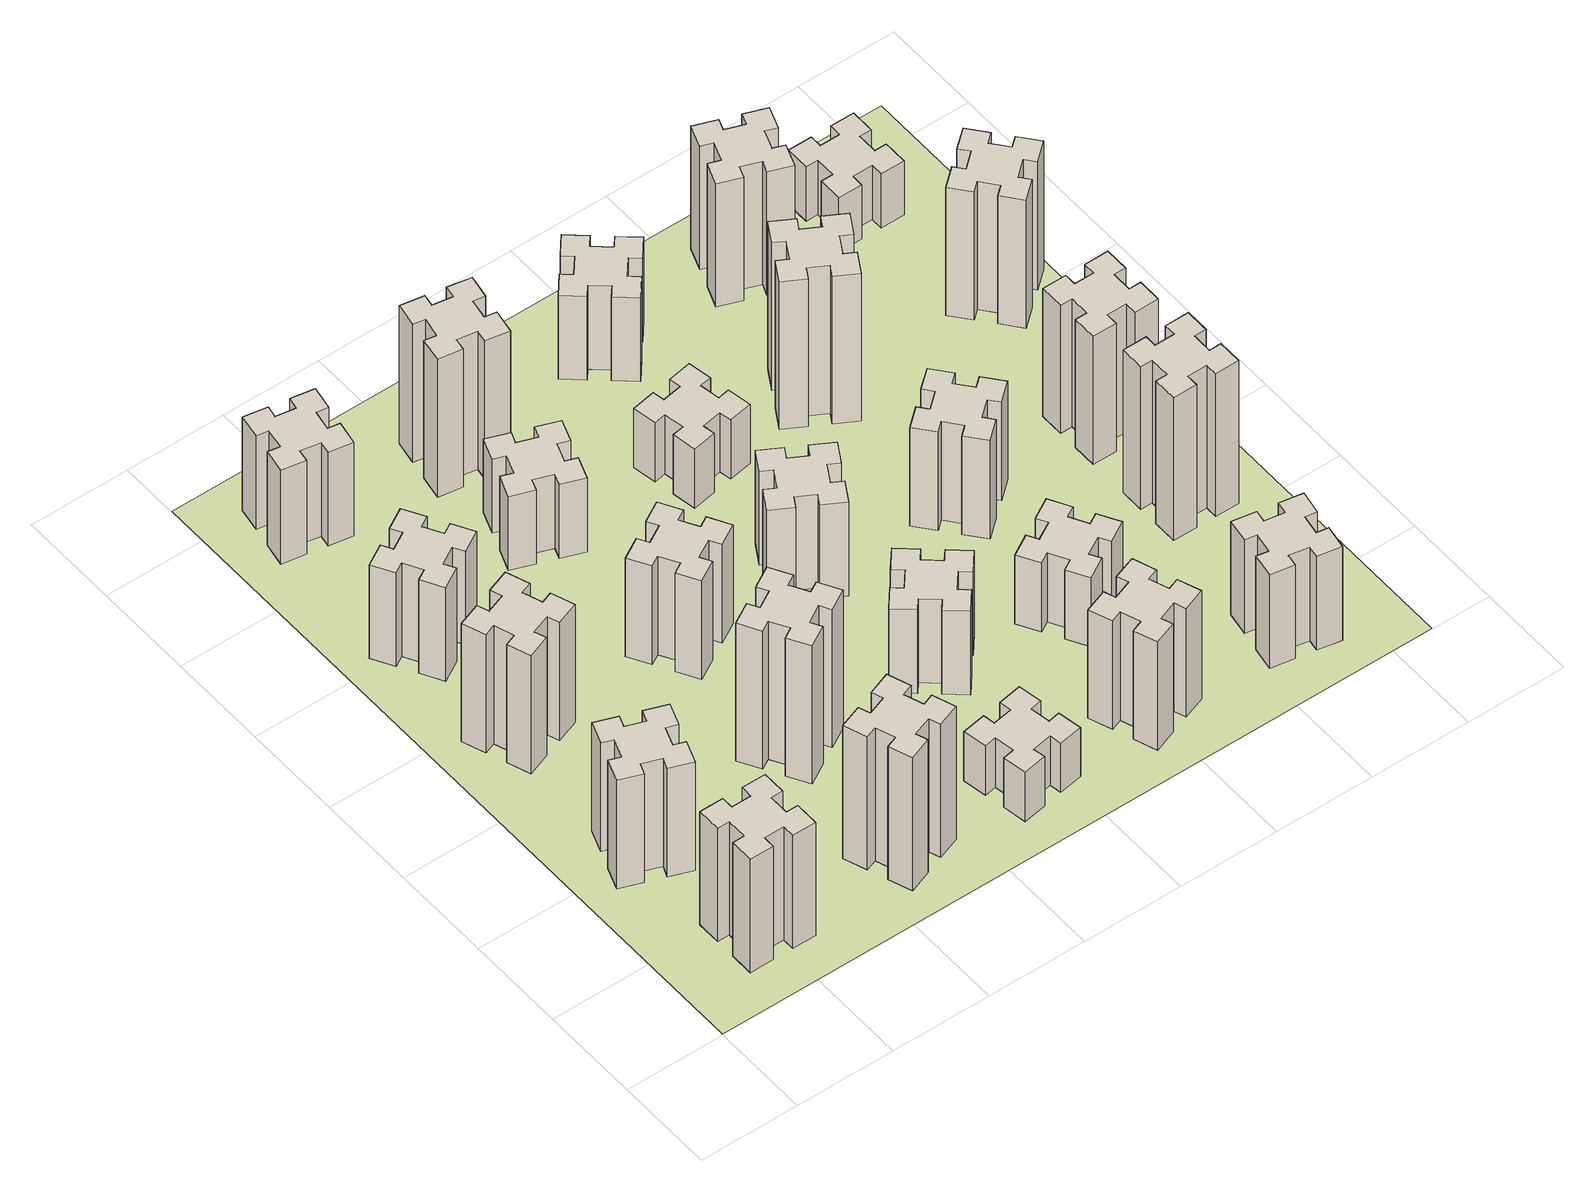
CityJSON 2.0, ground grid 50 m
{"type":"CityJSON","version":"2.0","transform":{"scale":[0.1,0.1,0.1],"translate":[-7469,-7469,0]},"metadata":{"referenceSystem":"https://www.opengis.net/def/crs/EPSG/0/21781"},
"CityObjects":{
"building1":{"type":"Building","attributes":{"class":"1000","function":"1000","usage":"1000","yearOfConstruction":2016,"roofType":"1000","measuredHeight":69,"storeysAboveGround":30,"storeysBelowGround":0},"geometry":[{"type":"Solid","lod":"1","boundaries":[[[[0,1,2,3,4,5,6,7,8,9,10,11,12,13,14,15,16,17,18,19]],[[17,16,20,21]],[[16,15,22,20]],[[15,14,23,22]],[[14,13,24,23]],[[13,12,25,24]],[[12,11,26,25]],[[11,10,27,26]],[[10,9,28,27]],[[9,8,29,28]],[[8,7,30,29]],[[7,6,31,30]],[[6,5,32,31]],[[5,4,33,32]],[[4,3,34,33]],[[3,2,35,34]],[[2,1,36,35]],[[1,0,37,36]],[[0,19,38,37]],[[19,18,39,38]],[[18,17,21,39]],[[24,25,26,27,28,29,30,31,32,33,34,35,36,37,38,39,21,20,22,23]]]]}]},
"building2":{"type":"Building","attributes":{"class":"1000","function":"1000","usage":"1000","yearOfConstruction":2016,"roofType":"1000","measuredHeight":66,"storeysAboveGround":30,"storeysBelowGround":0},"geometry":[{"type":"Solid","lod":"1","boundaries":[[[[40,41,42,43,44,45,46,47,48,49,50,51,52,53,54,55,56,57,58,59]],[[57,56,60,61]],[[56,55,62,60]],[[55,54,63,62]],[[54,53,64,63]],[[53,52,65,64]],[[52,51,66,65]],[[51,50,67,66]],[[50,49,68,67]],[[49,48,69,68]],[[48,47,70,69]],[[47,46,71,70]],[[46,45,72,71]],[[45,44,73,72]],[[44,43,74,73]],[[43,42,75,74]],[[42,41,76,75]],[[41,40,77,76]],[[40,59,78,77]],[[59,58,79,78]],[[58,57,61,79]],[[64,65,66,67,68,69,70,71,72,73,74,75,76,77,78,79,61,60,62,63]]]]}]},
"building3":{"type":"Building","attributes":{"class":"1000","function":"1000","usage":"1000","yearOfConstruction":2016,"roofType":"1000","measuredHeight":72,"storeysAboveGround":30,"storeysBelowGround":0},"geometry":[{"type":"Solid","lod":"1","boundaries":[[[[80,81,82,83,84,85,86,87,88,89,90,91,92,93,94,95,96,97,98,99]],[[97,96,100,101]],[[96,95,102,100]],[[95,94,103,102]],[[94,93,104,103]],[[93,92,105,104]],[[92,91,106,105]],[[91,90,107,106]],[[90,89,108,107]],[[89,88,109,108]],[[88,87,110,109]],[[87,86,111,110]],[[86,85,112,111]],[[85,84,113,112]],[[84,83,114,113]],[[83,82,115,114]],[[82,81,116,115]],[[81,80,117,116]],[[80,99,118,117]],[[99,98,119,118]],[[98,97,101,119]],[[104,105,106,107,108,109,110,111,112,113,114,115,116,117,118,119,101,100,102,103]]]]}]},
"building4":{"type":"Building","attributes":{"class":"1000","function":"1000","usage":"1000","yearOfConstruction":2016,"roofType":"1000","measuredHeight":57,"storeysAboveGround":30,"storeysBelowGround":0},"geometry":[{"type":"Solid","lod":"1","boundaries":[[[[120,121,122,123,124,125,126,127,128,129,130,131,132,133,134,135,136,137,138,139]],[[137,136,140,141]],[[136,135,142,140]],[[135,134,143,142]],[[134,133,144,143]],[[133,132,145,144]],[[132,131,146,145]],[[131,130,147,146]],[[130,129,148,147]],[[129,128,149,148]],[[128,127,150,149]],[[127,126,151,150]],[[126,125,152,151]],[[125,124,153,152]],[[124,123,154,153]],[[123,122,155,154]],[[122,121,156,155]],[[121,120,157,156]],[[120,139,158,157]],[[139,138,159,158]],[[138,137,141,159]],[[144,145,146,147,148,149,150,151,152,153,154,155,156,157,158,159,141,140,142,143]]]]}]},
"building5":{"type":"Building","attributes":{"class":"1000","function":"1000","usage":"1000","yearOfConstruction":2016,"roofType":"1000","measuredHeight":81,"storeysAboveGround":30,"storeysBelowGround":0},"geometry":[{"type":"Solid","lod":"1","boundaries":[[[[160,161,162,163,164,165,166,167,168,169,170,171,172,173,174,175,176,177,178,179]],[[177,176,180,181]],[[176,175,182,180]],[[175,174,183,182]],[[174,173,184,183]],[[173,172,185,184]],[[172,171,186,185]],[[171,170,187,186]],[[170,169,188,187]],[[169,168,189,188]],[[168,167,190,189]],[[167,166,191,190]],[[166,165,192,191]],[[165,164,193,192]],[[164,163,194,193]],[[163,162,195,194]],[[162,161,196,195]],[[161,160,197,196]],[[160,179,198,197]],[[179,178,199,198]],[[178,177,181,199]],[[184,185,186,187,188,189,190,191,192,193,194,195,196,197,198,199,181,180,182,183]]]]}]},
"building6":{"type":"Building","attributes":{"class":"1000","function":"1000","usage":"1000","yearOfConstruction":2016,"roofType":"1000","measuredHeight":57,"storeysAboveGround":30,"storeysBelowGround":0},"geometry":[{"type":"Solid","lod":"1","boundaries":[[[[200,201,202,203,204,205,206,207,208,209,210,211,212,213,214,215,216,217,218,219]],[[217,216,220,221]],[[216,215,222,220]],[[215,214,223,222]],[[214,213,224,223]],[[213,212,225,224]],[[212,211,226,225]],[[211,210,227,226]],[[210,209,228,227]],[[209,208,229,228]],[[208,207,230,229]],[[207,206,231,230]],[[206,205,232,231]],[[205,204,233,232]],[[204,203,234,233]],[[203,202,235,234]],[[202,201,236,235]],[[201,200,237,236]],[[200,219,238,237]],[[219,218,239,238]],[[218,217,221,239]],[[224,225,226,227,228,229,230,231,232,233,234,235,236,237,238,239,221,220,222,223]]]]}]},
"building7":{"type":"Building","attributes":{"class":"1000","function":"1000","usage":"1000","yearOfConstruction":2016,"roofType":"1000","measuredHeight":84,"storeysAboveGround":30,"storeysBelowGround":0},"geometry":[{"type":"Solid","lod":"1","boundaries":[[[[240,241,242,243,244,245,246,247,248,249,250,251,252,253,254,255,256,257,258,259]],[[257,256,260,261]],[[256,255,262,260]],[[255,254,263,262]],[[254,253,264,263]],[[253,252,265,264]],[[252,251,266,265]],[[251,250,267,266]],[[250,249,268,267]],[[249,248,269,268]],[[248,247,270,269]],[[247,246,271,270]],[[246,245,272,271]],[[245,244,273,272]],[[244,243,274,273]],[[243,242,275,274]],[[242,241,276,275]],[[241,240,277,276]],[[240,259,278,277]],[[259,258,279,278]],[[258,257,261,279]],[[264,265,266,267,268,269,270,271,272,273,274,275,276,277,278,279,261,260,262,263]]]]}]},
"building8":{"type":"Building","attributes":{"class":"1000","function":"1000","usage":"1000","yearOfConstruction":2016,"roofType":"1000","measuredHeight":60,"storeysAboveGround":30,"storeysBelowGround":0},"geometry":[{"type":"Solid","lod":"1","boundaries":[[[[280,281,282,283,284,285,286,287,288,289,290,291,292,293,294,295,296,297,298,299]],[[297,296,300,301]],[[296,295,302,300]],[[295,294,303,302]],[[294,293,304,303]],[[293,292,305,304]],[[292,291,306,305]],[[291,290,307,306]],[[290,289,308,307]],[[289,288,309,308]],[[288,287,310,309]],[[287,286,311,310]],[[286,285,312,311]],[[285,284,313,312]],[[284,283,314,313]],[[283,282,315,314]],[[282,281,316,315]],[[281,280,317,316]],[[280,299,318,317]],[[299,298,319,318]],[[298,297,301,319]],[[304,305,306,307,308,309,310,311,312,313,314,315,316,317,318,319,301,300,302,303]]]]}]},
"building9":{"type":"Building","attributes":{"class":"1000","function":"1000","usage":"1000","yearOfConstruction":2016,"roofType":"1000","measuredHeight":45,"storeysAboveGround":30,"storeysBelowGround":0},"geometry":[{"type":"Solid","lod":"1","boundaries":[[[[320,321,322,323,324,325,326,327,328,329,330,331,332,333,334,335,336,337,338,339]],[[337,336,340,341]],[[336,335,342,340]],[[335,334,343,342]],[[334,333,344,343]],[[333,332,345,344]],[[332,331,346,345]],[[331,330,347,346]],[[330,329,348,347]],[[329,328,349,348]],[[328,327,350,349]],[[327,326,351,350]],[[326,325,352,351]],[[325,324,353,352]],[[324,323,354,353]],[[323,322,355,354]],[[322,321,356,355]],[[321,320,357,356]],[[320,339,358,357]],[[339,338,359,358]],[[338,337,341,359]],[[344,345,346,347,348,349,350,351,352,353,354,355,356,357,358,359,341,340,342,343]]]]}]},
"building10":{"type":"Building","attributes":{"class":"1000","function":"1000","usage":"1000","yearOfConstruction":2016,"roofType":"1000","measuredHeight":30,"storeysAboveGround":30,"storeysBelowGround":0},"geometry":[{"type":"Solid","lod":"1","boundaries":[[[[360,361,362,363,364,365,366,367,368,369,370,371,372,373,374,375,376,377,378,379]],[[377,376,380,381]],[[376,375,382,380]],[[375,374,383,382]],[[374,373,384,383]],[[373,372,385,384]],[[372,371,386,385]],[[371,370,387,386]],[[370,369,388,387]],[[369,368,389,388]],[[368,367,390,389]],[[367,366,391,390]],[[366,365,392,391]],[[365,364,393,392]],[[364,363,394,393]],[[363,362,395,394]],[[362,361,396,395]],[[361,360,397,396]],[[360,379,398,397]],[[379,378,399,398]],[[378,377,381,399]],[[384,385,386,387,388,389,390,391,392,393,394,395,396,397,398,399,381,380,382,383]]]]}]},
"building11":{"type":"Building","attributes":{"class":"1000","function":"1000","usage":"1000","yearOfConstruction":2016,"roofType":"1000","measuredHeight":84,"storeysAboveGround":30,"storeysBelowGround":0},"geometry":[{"type":"Solid","lod":"1","boundaries":[[[[400,401,402,403,404,405,406,407,408,409,410,411,412,413,414,415,416,417,418,419]],[[417,416,420,421]],[[416,415,422,420]],[[415,414,423,422]],[[414,413,424,423]],[[413,412,425,424]],[[412,411,426,425]],[[411,410,427,426]],[[410,409,428,427]],[[409,408,429,428]],[[408,407,430,429]],[[407,406,431,430]],[[406,405,432,431]],[[405,404,433,432]],[[404,403,434,433]],[[403,402,435,434]],[[402,401,436,435]],[[401,400,437,436]],[[400,419,438,437]],[[419,418,439,438]],[[418,417,421,439]],[[424,425,426,427,428,429,430,431,432,433,434,435,436,437,438,439,421,420,422,423]]]]}]},
"building12":{"type":"Building","attributes":{"class":"1000","function":"1000","usage":"1000","yearOfConstruction":2016,"roofType":"1000","measuredHeight":51,"storeysAboveGround":30,"storeysBelowGround":0},"geometry":[{"type":"Solid","lod":"1","boundaries":[[[[440,441,442,443,444,445,446,447,448,449,450,451,452,453,454,455,456,457,458,459]],[[457,456,460,461]],[[456,455,462,460]],[[455,454,463,462]],[[454,453,464,463]],[[453,452,465,464]],[[452,451,466,465]],[[451,450,467,466]],[[450,449,468,467]],[[449,448,469,468]],[[448,447,470,469]],[[447,446,471,470]],[[446,445,472,471]],[[445,444,473,472]],[[444,443,474,473]],[[443,442,475,474]],[[442,441,476,475]],[[441,440,477,476]],[[440,459,478,477]],[[459,458,479,478]],[[458,457,461,479]],[[464,465,466,467,468,469,470,471,472,473,474,475,476,477,478,479,461,460,462,463]]]]}]},
"building13":{"type":"Building","attributes":{"class":"1000","function":"1000","usage":"1000","yearOfConstruction":2016,"roofType":"1000","measuredHeight":57,"storeysAboveGround":30,"storeysBelowGround":0},"geometry":[{"type":"Solid","lod":"1","boundaries":[[[[480,481,482,483,484,485,486,487,488,489,490,491,492,493,494,495,496,497,498,499]],[[497,496,500,501]],[[496,495,502,500]],[[495,494,503,502]],[[494,493,504,503]],[[493,492,505,504]],[[492,491,506,505]],[[491,490,507,506]],[[490,489,508,507]],[[489,488,509,508]],[[488,487,510,509]],[[487,486,511,510]],[[486,485,512,511]],[[485,484,513,512]],[[484,483,514,513]],[[483,482,515,514]],[[482,481,516,515]],[[481,480,517,516]],[[480,499,518,517]],[[499,498,519,518]],[[498,497,501,519]],[[504,505,506,507,508,509,510,511,512,513,514,515,516,517,518,519,501,500,502,503]]]]}]},
"building14":{"type":"Building","attributes":{"class":"1000","function":"1000","usage":"1000","yearOfConstruction":2016,"roofType":"1000","measuredHeight":66,"storeysAboveGround":30,"storeysBelowGround":0},"geometry":[{"type":"Solid","lod":"1","boundaries":[[[[520,521,522,523,524,525,526,527,528,529,530,531,532,533,534,535,536,537,538,539]],[[537,536,540,541]],[[536,535,542,540]],[[535,534,543,542]],[[534,533,544,543]],[[533,532,545,544]],[[532,531,546,545]],[[531,530,547,546]],[[530,529,548,547]],[[529,528,549,548]],[[528,527,550,549]],[[527,526,551,550]],[[526,525,552,551]],[[525,524,553,552]],[[524,523,554,553]],[[523,522,555,554]],[[522,521,556,555]],[[521,520,557,556]],[[520,539,558,557]],[[539,538,559,558]],[[538,537,541,559]],[[544,545,546,547,548,549,550,551,552,553,554,555,556,557,558,559,541,540,542,543]]]]}]},
"building15":{"type":"Building","attributes":{"class":"1000","function":"1000","usage":"1000","yearOfConstruction":2016,"roofType":"1000","measuredHeight":36,"storeysAboveGround":30,"storeysBelowGround":0},"geometry":[{"type":"Solid","lod":"1","boundaries":[[[[560,561,562,563,564,565,566,567,568,569,570,571,572,573,574,575,576,577,578,579]],[[577,576,580,581]],[[576,575,582,580]],[[575,574,583,582]],[[574,573,584,583]],[[573,572,585,584]],[[572,571,586,585]],[[571,570,587,586]],[[570,569,588,587]],[[569,568,589,588]],[[568,567,590,589]],[[567,566,591,590]],[[566,565,592,591]],[[565,564,593,592]],[[564,563,594,593]],[[563,562,595,594]],[[562,561,596,595]],[[561,560,597,596]],[[560,579,598,597]],[[579,578,599,598]],[[578,577,581,599]],[[584,585,586,587,588,589,590,591,592,593,594,595,596,597,598,599,581,580,582,583]]]]}]},
"building16":{"type":"Building","attributes":{"class":"1000","function":"1000","usage":"1000","yearOfConstruction":2016,"roofType":"1000","measuredHeight":42,"storeysAboveGround":30,"storeysBelowGround":0},"geometry":[{"type":"Solid","lod":"1","boundaries":[[[[600,601,602,603,604,605,606,607,608,609,610,611,612,613,614,615,616,617,618,619]],[[617,616,620,621]],[[616,615,622,620]],[[615,614,623,622]],[[614,613,624,623]],[[613,612,625,624]],[[612,611,626,625]],[[611,610,627,626]],[[610,609,628,627]],[[609,608,629,628]],[[608,607,630,629]],[[607,606,631,630]],[[606,605,632,631]],[[605,604,633,632]],[[604,603,634,633]],[[603,602,635,634]],[[602,601,636,635]],[[601,600,637,636]],[[600,619,638,637]],[[619,618,639,638]],[[618,617,621,639]],[[624,625,626,627,628,629,630,631,632,633,634,635,636,637,638,639,621,620,622,623]]]]}]},
"building17":{"type":"Building","attributes":{"class":"1000","function":"1000","usage":"1000","yearOfConstruction":2016,"roofType":"1000","measuredHeight":51,"storeysAboveGround":30,"storeysBelowGround":0},"geometry":[{"type":"Solid","lod":"1","boundaries":[[[[640,641,642,643,644,645,646,647,648,649,650,651,652,653,654,655,656,657,658,659]],[[657,656,660,661]],[[656,655,662,660]],[[655,654,663,662]],[[654,653,664,663]],[[653,652,665,664]],[[652,651,666,665]],[[651,650,667,666]],[[650,649,668,667]],[[649,648,669,668]],[[648,647,670,669]],[[647,646,671,670]],[[646,645,672,671]],[[645,644,673,672]],[[644,643,674,673]],[[643,642,675,674]],[[642,641,676,675]],[[641,640,677,676]],[[640,659,678,677]],[[659,658,679,678]],[[658,657,661,679]],[[664,665,666,667,668,669,670,671,672,673,674,675,676,677,678,679,661,660,662,663]]]]}]},
"building18":{"type":"Building","attributes":{"class":"1000","function":"1000","usage":"1000","yearOfConstruction":2016,"roofType":"1000","measuredHeight":60,"storeysAboveGround":30,"storeysBelowGround":0},"geometry":[{"type":"Solid","lod":"1","boundaries":[[[[680,681,682,683,684,685,686,687,688,689,690,691,692,693,694,695,696,697,698,699]],[[697,696,700,701]],[[696,695,702,700]],[[695,694,703,702]],[[694,693,704,703]],[[693,692,705,704]],[[692,691,706,705]],[[691,690,707,706]],[[690,689,708,707]],[[689,688,709,708]],[[688,687,710,709]],[[687,686,711,710]],[[686,685,712,711]],[[685,684,713,712]],[[684,683,714,713]],[[683,682,715,714]],[[682,681,716,715]],[[681,680,717,716]],[[680,699,718,717]],[[699,698,719,718]],[[698,697,701,719]],[[704,705,706,707,708,709,710,711,712,713,714,715,716,717,718,719,701,700,702,703]]]]}]},
"building19":{"type":"Building","attributes":{"class":"1000","function":"1000","usage":"1000","yearOfConstruction":2016,"roofType":"1000","measuredHeight":90,"storeysAboveGround":30,"storeysBelowGround":0},"geometry":[{"type":"Solid","lod":"1","boundaries":[[[[720,721,722,723,724,725,726,727,728,729,730,731,732,733,734,735,736,737,738,739]],[[737,736,740,741]],[[736,735,742,740]],[[735,734,743,742]],[[734,733,744,743]],[[733,732,745,744]],[[732,731,746,745]],[[731,730,747,746]],[[730,729,748,747]],[[729,728,749,748]],[[728,727,750,749]],[[727,726,751,750]],[[726,725,752,751]],[[725,724,753,752]],[[724,723,754,753]],[[723,722,755,754]],[[722,721,756,755]],[[721,720,757,756]],[[720,739,758,757]],[[739,738,759,758]],[[738,737,741,759]],[[744,745,746,747,748,749,750,751,752,753,754,755,756,757,758,759,741,740,742,743]]]]}]},
"building20":{"type":"Building","attributes":{"class":"1000","function":"1000","usage":"1000","yearOfConstruction":2016,"roofType":"1000","measuredHeight":57,"storeysAboveGround":30,"storeysBelowGround":0},"geometry":[{"type":"Solid","lod":"1","boundaries":[[[[760,761,762,763,764,765,766,767,768,769,770,771,772,773,774,775,776,777,778,779]],[[777,776,780,781]],[[776,775,782,780]],[[775,774,783,782]],[[774,773,784,783]],[[773,772,785,784]],[[772,771,786,785]],[[771,770,787,786]],[[770,769,788,787]],[[769,768,789,788]],[[768,767,790,789]],[[767,766,791,790]],[[766,765,792,791]],[[765,764,793,792]],[[764,763,794,793]],[[763,762,795,794]],[[762,761,796,795]],[[761,760,797,796]],[[760,779,798,797]],[[779,778,799,798]],[[778,777,781,799]],[[784,785,786,787,788,789,790,791,792,793,794,795,796,797,798,799,781,780,782,783]]]]}]},
"building21":{"type":"Building","attributes":{"class":"1000","function":"1000","usage":"1000","yearOfConstruction":2016,"roofType":"1000","measuredHeight":75,"storeysAboveGround":30,"storeysBelowGround":0},"geometry":[{"type":"Solid","lod":"1","boundaries":[[[[800,801,802,803,804,805,806,807,808,809,810,811,812,813,814,815,816,817,818,819]],[[817,816,820,821]],[[816,815,822,820]],[[815,814,823,822]],[[814,813,824,823]],[[813,812,825,824]],[[812,811,826,825]],[[811,810,827,826]],[[810,809,828,827]],[[809,808,829,828]],[[808,807,830,829]],[[807,806,831,830]],[[806,805,832,831]],[[805,804,833,832]],[[804,803,834,833]],[[803,802,835,834]],[[802,801,836,835]],[[801,800,837,836]],[[800,819,838,837]],[[819,818,839,838]],[[818,817,821,839]],[[824,825,826,827,828,829,830,831,832,833,834,835,836,837,838,839,821,820,822,823]]]]}]},
"building22":{"type":"Building","attributes":{"class":"1000","function":"1000","usage":"1000","yearOfConstruction":2016,"roofType":"1000","measuredHeight":87,"storeysAboveGround":30,"storeysBelowGround":0},"geometry":[{"type":"Solid","lod":"1","boundaries":[[[[840,841,842,843,844,845,846,847,848,849,850,851,852,853,854,855,856,857,858,859]],[[857,856,860,861]],[[856,855,862,860]],[[855,854,863,862]],[[854,853,864,863]],[[853,852,865,864]],[[852,851,866,865]],[[851,850,867,866]],[[850,849,868,867]],[[849,848,869,868]],[[848,847,870,869]],[[847,846,871,870]],[[846,845,872,871]],[[845,844,873,872]],[[844,843,874,873]],[[843,842,875,874]],[[842,841,876,875]],[[841,840,877,876]],[[840,859,878,877]],[[859,858,879,878]],[[858,857,861,879]],[[864,865,866,867,868,869,870,871,872,873,874,875,876,877,878,879,861,860,862,863]]]]}]},
"building23":{"type":"Building","attributes":{"class":"1000","function":"1000","usage":"1000","yearOfConstruction":2016,"roofType":"1000","measuredHeight":78,"storeysAboveGround":30,"storeysBelowGround":0},"geometry":[{"type":"Solid","lod":"1","boundaries":[[[[880,881,882,883,884,885,886,887,888,889,890,891,892,893,894,895,896,897,898,899]],[[897,896,900,901]],[[896,895,902,900]],[[895,894,903,902]],[[894,893,904,903]],[[893,892,905,904]],[[892,891,906,905]],[[891,890,907,906]],[[890,889,908,907]],[[889,888,909,908]],[[888,887,910,909]],[[887,886,911,910]],[[886,885,912,911]],[[885,884,913,912]],[[884,883,914,913]],[[883,882,915,914]],[[882,881,916,915]],[[881,880,917,916]],[[880,899,918,917]],[[899,898,919,918]],[[898,897,901,919]],[[904,905,906,907,908,909,910,911,912,913,914,915,916,917,918,919,901,900,902,903]]]]}]},
"building24":{"type":"Building","attributes":{"class":"1000","function":"1000","usage":"1000","yearOfConstruction":2016,"roofType":"1000","measuredHeight":78,"storeysAboveGround":30,"storeysBelowGround":0},"geometry":[{"type":"Solid","lod":"1","boundaries":[[[[920,921,922,923,924,925,926,927,928,929,930,931,932,933,934,935,936,937,938,939]],[[937,936,940,941]],[[936,935,942,940]],[[935,934,943,942]],[[934,933,944,943]],[[933,932,945,944]],[[932,931,946,945]],[[931,930,947,946]],[[930,929,948,947]],[[929,928,949,948]],[[928,927,950,949]],[[927,926,951,950]],[[926,925,952,951]],[[925,924,953,952]],[[924,923,954,953]],[[923,922,955,954]],[[922,921,956,955]],[[921,920,957,956]],[[920,939,958,957]],[[939,938,959,958]],[[938,937,941,959]],[[944,945,946,947,948,949,950,951,952,953,954,955,956,957,958,959,941,940,942,943]]]]}]},
"building25":{"type":"Building","attributes":{"class":"1000","function":"1000","usage":"1000","yearOfConstruction":2016,"roofType":"1000","measuredHeight":33,"storeysAboveGround":30,"storeysBelowGround":0},"geometry":[{"type":"Solid","lod":"1","boundaries":[[[[960,961,962,963,964,965,966,967,968,969,970,971,972,973,974,975,976,977,978,979]],[[977,976,980,981]],[[976,975,982,980]],[[975,974,983,982]],[[974,973,984,983]],[[973,972,985,984]],[[972,971,986,985]],[[971,970,987,986]],[[970,969,988,987]],[[969,968,989,988]],[[968,967,990,989]],[[967,966,991,990]],[[966,965,992,991]],[[965,964,993,992]],[[964,963,994,993]],[[963,962,995,994]],[[962,961,996,995]],[[961,960,997,996]],[[960,979,998,997]],[[979,978,999,998]],[[978,977,981,999]],[[984,985,986,987,988,989,990,991,992,993,994,995,996,997,998,999,981,980,982,983]]]]}]},
"landuse1":{"type":"LandUse","attributes":{"name":"plot1","function":"1010"},"geometry":[{"type":"MultiSurface","lod":"1","boundaries":[[[1000,1001,1002,1003]]]}]}
},
"vertices":[
[425,265,0],[525,265,0],[525,205,0],[645,205,0],[645,325,0],[585,325,0],[585,425,0],[645,425,0],[645,545,0],[525,545,0],[525,485,0],[425,485,0],[425,545,0],[305,545,0],[305,425,0],[365,425,0],[365,325,0],[305,325,0],[305,205,0],[425,205,0],[365,325,690],[305,325,690],[365,425,690],[305,425,690],[305,545,690],[425,545,690],[425,485,690],[525,485,690],[525,545,690],[645,545,690],[645,425,690],[585,425,690],[585,325,690],[645,325,690],[645,205,690],[525,205,690],[525,265,690],[425,265,690],[425,205,690],[305,205,690],
[289,1100,0],[255,1006,0],[199,1027,0],[157,914,0],[270,873,0],[291,929,0],[385,895,0],[364,839,0],[477,797,0],[518,910,0],[462,931,0],[496,1025,0],[552,1004,0],[593,1117,0],[480,1158,0],[460,1102,0],[366,1136,0],[387,1192,0],[274,1233,0],[233,1120,0],[366,1136,660],[387,1192,660],[460,1102,660],[480,1158,660],[593,1117,660],[552,1004,660],[496,1025,660],[462,931,660],[518,910,660],[477,797,660],[364,839,660],[385,895,660],[291,929,660],[270,873,660],[157,914,660],[199,1027,660],[255,1006,660],[289,1100,660],[233,1120,660],[274,1233,660],
[385,1976,0],[291,1942,0],[270,1998,0],[157,1957,0],[199,1844,0],[255,1865,0],[289,1771,0],[233,1750,0],[274,1637,0],[387,1679,0],[366,1735,0],[460,1769,0],[480,1713,0],[593,1754,0],[552,1867,0],[496,1846,0],[462,1940,0],[518,1960,0],[477,2073,0],[364,2032,0],[462,1940,720],[518,1960,720],[496,1846,720],[552,1867,720],[593,1754,720],[480,1713,720],[460,1769,720],[366,1735,720],[387,1679,720],[274,1637,720],[233,1750,720],[289,1771,720],[255,1865,720],[199,1844,720],[157,1957,720],[270,1998,720],[291,1942,720],[385,1976,720],[364,2032,720],[477,2073,720],
[496,2507,0],[446,2594,0],[498,2624,0],[438,2728,0],[334,2668,0],[364,2616,0],[277,2566,0],[247,2618,0],[143,2558,0],[203,2454,0],[255,2484,0],[305,2397,0],[253,2367,0],[313,2263,0],[417,2323,0],[387,2375,0],[474,2425,0],[504,2373,0],[608,2433,0],[548,2537,0],[474,2425,570],[504,2373,570],[387,2375,570],[417,2323,570],[313,2263,570],[253,2367,570],[305,2397,570],[255,2484,570],[203,2454,570],[143,2558,570],[247,2618,570],[277,2566,570],[364,2616,570],[334,2668,570],[438,2728,570],[498,2624,570],[446,2594,570],[496,2507,570],[548,2537,570],[608,2433,570],
[1206,255,0],[1300,289,0],[1320,233,0],[1433,274,0],[1392,387,0],[1336,366,0],[1302,460,0],[1358,480,0],[1317,593,0],[1204,552,0],[1225,496,0],[1131,462,0],[1110,518,0],[997,477,0],[1039,364,0],[1095,385,0],[1129,291,0],[1073,270,0],[1114,157,0],[1227,199,0],[1129,291,810],[1073,270,810],[1095,385,810],[1039,364,810],[997,477,810],[1110,518,810],[1131,462,810],[1225,496,810],[1204,552,810],[1317,593,810],[1358,480,810],[1302,460,810],[1336,366,810],[1392,387,810],[1433,274,810],[1320,233,810],[1300,289,810],[1206,255,810],[1227,199,810],[1114,157,810],
[444,3435,0],[345,3452,0],[356,3511,0],[237,3532,0],[217,3414,0],[276,3404,0],[258,3305,0],[199,3316,0],[178,3197,0],[297,3177,0],[307,3236,0],[405,3218,0],[395,3159,0],[513,3138,0],[534,3257,0],[475,3267,0],[492,3365,0],[551,3355,0],[572,3473,0],[454,3494,0],[492,3365,570],[551,3355,570],[475,3267,570],[534,3257,570],[513,3138,570],[395,3159,570],[405,3218,570],[307,3236,570],[297,3177,570],[178,3197,570],[199,3316,570],[258,3305,570],[276,3404,570],[217,3414,570],[237,3532,570],[356,3511,570],[345,3452,570],[444,3435,570],[454,3494,570],[572,3473,570],
[1204,1236,0],[1117,1186,0],[1087,1238,0],[983,1178,0],[1043,1074,0],[1095,1104,0],[1145,1017,0],[1093,987,0],[1153,883,0],[1257,943,0],[1227,995,0],[1314,1045,0],[1344,993,0],[1448,1053,0],[1388,1157,0],[1336,1127,0],[1286,1214,0],[1338,1244,0],[1278,1348,0],[1174,1288,0],[1286,1214,840],[1338,1244,840],[1336,1127,840],[1388,1157,840],[1448,1053,840],[1344,993,840],[1314,1045,840],[1227,995,840],[1257,943,840],[1153,883,840],[1093,987,840],[1145,1017,840],[1095,1104,840],[1043,1074,840],[983,1178,840],[1087,1238,840],[1117,1186,840],[1204,1236,840],[1174,1288,840],[1278,1348,840],
[1095,1844,0],[1145,1757,0],[1093,1727,0],[1153,1623,0],[1257,1683,0],[1227,1735,0],[1314,1785,0],[1344,1733,0],[1448,1793,0],[1388,1897,0],[1336,1867,0],[1286,1954,0],[1338,1984,0],[1278,2088,0],[1174,2028,0],[1204,1976,0],[1117,1926,0],[1087,1978,0],[983,1918,0],[1043,1814,0],[1117,1926,600],[1087,1978,600],[1204,1976,600],[1174,2028,600],[1278,2088,600],[1338,1984,600],[1286,1954,600],[1336,1867,600],[1388,1897,600],[1448,1793,600],[1344,1733,600],[1314,1785,600],[1227,1735,600],[1257,1683,600],[1153,1623,600],[1093,1727,600],[1145,1757,600],[1095,1844,600],[1043,1814,600],[983,1918,600],
[1200,2782,0],[1106,2816,0],[1127,2872,0],[1014,2913,0],[973,2800,0],[1029,2780,0],[995,2686,0],[939,2707,0],[897,2594,0],[1010,2553,0],[1031,2609,0],[1125,2575,0],[1104,2519,0],[1217,2477,0],[1258,2590,0],[1202,2611,0],[1236,2705,0],[1292,2684,0],[1333,2797,0],[1220,2838,0],[1236,2705,450],[1292,2684,450],[1202,2611,450],[1258,2590,450],[1217,2477,450],[1104,2519,450],[1125,2575,450],[1031,2609,450],[1010,2553,450],[897,2594,450],[939,2707,450],[995,2686,450],[1029,2780,450],[973,2800,450],[1014,2913,450],[1127,2872,450],[1106,2816,450],[1200,2782,450],[1220,2838,450],[1333,2797,450],
[1825,258,0],[1924,276,0],[1934,217,0],[2052,237,0],[2031,356,0],[1972,345,0],[1955,444,0],[2014,454,0],[1993,572,0],[1875,551,0],[1885,492,0],[1787,475,0],[1777,534,0],[1658,513,0],[1679,395,0],[1738,405,0],[1756,307,0],[1697,297,0],[1717,178,0],[1836,199,0],[1756,307,300],[1697,297,300],[1738,405,300],[1679,395,300],[1658,513,300],[1777,534,300],[1787,475,300],[1885,492,300],[1875,551,300],[1993,572,300],[2014,454,300],[1955,444,300],[1972,345,300],[2031,356,300],[2052,237,300],[1934,217,300],[1924,276,300],[1825,258,300],[1836,199,300],[1717,178,300],
[1215,3167,0],[1232,3265,0],[1291,3255,0],[1312,3373,0],[1194,3394,0],[1184,3335,0],[1085,3352,0],[1096,3411,0],[977,3432,0],[957,3314,0],[1016,3304,0],[998,3205,0],[939,3216,0],[918,3097,0],[1037,3077,0],[1047,3136,0],[1145,3118,0],[1135,3059,0],[1253,3038,0],[1274,3157,0],[1145,3118,840],[1135,3059,840],[1047,3136,840],[1037,3077,840],[918,3097,840],[939,3216,840],[998,3205,840],[1016,3304,840],[957,3314,840],[977,3432,840],[1096,3411,840],[1085,3352,840],[1184,3335,840],[1194,3394,840],[1312,3373,840],[1291,3255,840],[1232,3265,840],[1215,3167,840],[1274,3157,840],[1253,3038,840],
[1903,1224,0],[1839,1148,0],[1793,1186,0],[1716,1094,0],[1808,1017,0],[1846,1063,0],[1923,999,0],[1884,953,0],[1976,876,0],[2053,968,0],[2007,1006,0],[2072,1083,0],[2118,1044,0],[2195,1136,0],[2103,1213,0],[2064,1167,0],[1988,1232,0],[2026,1278,0],[1934,1355,0],[1857,1263,0],[1988,1232,510],[2026,1278,510],[2064,1167,510],[2103,1213,510],[2195,1136,510],[2118,1044,510],[2072,1083,510],[2007,1006,510],[2053,968,510],[1976,876,510],[1884,953,510],[1923,999,510],[1846,1063,510],[1808,1017,510],[1716,1094,510],[1793,1186,510],[1839,1148,510],[1903,1224,510],[1857,1263,510],[1934,1355,510],
[1785,1954,0],[1735,1867,0],[1683,1897,0],[1623,1793,0],[1727,1733,0],[1757,1785,0],[1844,1735,0],[1814,1683,0],[1918,1623,0],[1978,1727,0],[1926,1757,0],[1976,1844,0],[2028,1814,0],[2088,1918,0],[1984,1978,0],[1954,1926,0],[1867,1976,0],[1897,2028,0],[1793,2088,0],[1733,1984,0],[1867,1976,570],[1897,2028,570],[1954,1926,570],[1984,1978,570],[2088,1918,570],[2028,1814,570],[1976,1844,570],[1926,1757,570],[1978,1727,570],[1918,1623,570],[1814,1683,570],[1844,1735,570],[1757,1785,570],[1727,1733,570],[1623,1793,570],[1683,1897,570],[1735,1867,570],[1785,1954,570],[1733,1984,570],[1793,2088,570],
[2375,385,0],[2409,291,0],[2353,270,0],[2394,157,0],[2507,199,0],[2486,255,0],[2580,289,0],[2600,233,0],[2713,274,0],[2672,387,0],[2616,366,0],[2582,460,0],[2638,480,0],[2597,593,0],[2484,552,0],[2505,496,0],[2411,462,0],[2390,518,0],[2277,477,0],[2319,364,0],[2411,462,660],[2390,518,660],[2505,496,660],[2484,552,660],[2597,593,660],[2638,480,660],[2582,460,660],[2616,366,660],[2672,387,660],[2713,274,660],[2600,233,660],[2580,289,660],[2486,255,660],[2507,199,660],[2394,157,660],[2353,270,660],[2409,291,660],[2375,385,660],[2319,364,660],[2277,477,660],
[1972,2565,0],[1955,2664,0],[2014,2674,0],[1993,2792,0],[1875,2771,0],[1885,2712,0],[1787,2695,0],[1777,2754,0],[1658,2733,0],[1679,2615,0],[1738,2625,0],[1756,2527,0],[1697,2517,0],[1717,2398,0],[1836,2419,0],[1825,2478,0],[1924,2496,0],[1934,2437,0],[2052,2457,0],[2031,2576,0],[1924,2496,360],[1934,2437,360],[1825,2478,360],[1836,2419,360],[1717,2398,360],[1697,2517,360],[1756,2527,360],[1738,2625,360],[1679,2615,360],[1658,2733,360],[1777,2754,360],[1787,2695,360],[1885,2712,360],[1875,2771,360],[1993,2792,360],[2014,2674,360],[1955,2664,360],[1972,2565,360],[2031,2576,360],[2052,2457,360],
[2607,895,0],[2694,945,0],[2724,893,0],[2828,953,0],[2768,1057,0],[2716,1027,0],[2666,1114,0],[2718,1144,0],[2658,1248,0],[2554,1188,0],[2584,1136,0],[2497,1086,0],[2467,1138,0],[2363,1078,0],[2423,974,0],[2475,1004,0],[2525,917,0],[2473,887,0],[2533,783,0],[2637,843,0],[2525,917,420],[2473,887,420],[2475,1004,420],[2423,974,420],[2363,1078,420],[2467,1138,420],[2497,1086,420],[2584,1136,420],[2554,1188,420],[2658,1248,420],[2718,1144,420],[2666,1114,420],[2716,1027,420],[2768,1057,420],[2828,953,420],[2724,893,420],[2694,945,420],[2607,895,420],[2637,843,420],[2533,783,420],
[2064,3387,0],[1988,3452,0],[2026,3498,0],[1934,3575,0],[1857,3483,0],[1903,3444,0],[1839,3368,0],[1793,3406,0],[1716,3314,0],[1808,3237,0],[1846,3283,0],[1923,3219,0],[1884,3173,0],[1976,3096,0],[2053,3188,0],[2007,3226,0],[2072,3303,0],[2118,3264,0],[2195,3356,0],[2103,3433,0],[2072,3303,510],[2118,3264,510],[2007,3226,510],[2053,3188,510],[1976,3096,510],[1884,3173,510],[1923,3219,510],[1846,3283,510],[1808,3237,510],[1716,3314,510],[1793,3406,510],[1839,3368,510],[1903,3444,510],[1857,3483,510],[1934,3575,510],[2026,3498,510],[1988,3452,510],[2064,3387,510],[2103,3433,510],[2195,3356,510],
[2563,1872,0],[2486,1807,0],[2448,1853,0],[2356,1776,0],[2433,1684,0],[2479,1723,0],[2543,1646,0],[2497,1608,0],[2574,1516,0],[2666,1593,0],[2628,1639,0],[2704,1703,0],[2743,1657,0],[2835,1734,0],[2758,1826,0],[2712,1788,0],[2647,1864,0],[2693,1903,0],[2616,1995,0],[2524,1918,0],[2647,1864,600],[2693,1903,600],[2712,1788,600],[2758,1826,600],[2835,1734,600],[2743,1657,600],[2704,1703,600],[2628,1639,600],[2666,1593,600],[2574,1516,600],[2497,1608,600],[2543,1646,600],[2479,1723,600],[2433,1684,600],[2356,1776,600],[2448,1853,600],[2486,1807,600],[2563,1872,600],[2524,1918,600],[2616,1995,600],
[2594,2666,0],[2507,2716,0],[2537,2768,0],[2433,2828,0],[2373,2724,0],[2425,2694,0],[2375,2607,0],[2323,2637,0],[2263,2533,0],[2367,2473,0],[2397,2525,0],[2484,2475,0],[2454,2423,0],[2558,2363,0],[2618,2467,0],[2566,2497,0],[2616,2584,0],[2668,2554,0],[2728,2658,0],[2624,2718,0],[2616,2584,900],[2668,2554,900],[2566,2497,900],[2618,2467,900],[2558,2363,900],[2454,2423,900],[2484,2475,900],[2397,2525,900],[2367,2473,900],[2263,2533,900],[2323,2637,900],[2375,2607,900],[2425,2694,900],[2373,2724,900],[2433,2828,900],[2537,2768,900],[2507,2716,900],[2594,2666,900],[2624,2718,900],[2728,2658,900],
[3335,307,0],[3352,405,0],[3411,395,0],[3432,513,0],[3314,534,0],[3304,475,0],[3205,492,0],[3216,551,0],[3097,572,0],[3077,454,0],[3136,444,0],[3118,345,0],[3059,356,0],[3038,237,0],[3157,217,0],[3167,276,0],[3265,258,0],[3255,199,0],[3373,178,0],[3394,297,0],[3265,258,570],[3255,199,570],[3167,276,570],[3157,217,570],[3038,237,570],[3059,356,570],[3118,345,570],[3136,444,570],[3077,454,570],[3097,572,570],[3216,551,570],[3205,492,570],[3304,475,570],[3314,534,570],[3432,513,570],[3411,395,570],[3352,405,570],[3335,307,570],[3394,297,570],[3373,178,570],
[2780,3422,0],[2686,3456,0],[2707,3512,0],[2594,3553,0],[2553,3440,0],[2609,3420,0],[2575,3326,0],[2519,3347,0],[2477,3234,0],[2590,3193,0],[2611,3249,0],[2705,3215,0],[2684,3159,0],[2797,3117,0],[2838,3230,0],[2782,3251,0],[2816,3345,0],[2872,3324,0],[2913,3437,0],[2800,3478,0],[2816,3345,750],[2872,3324,750],[2782,3251,750],[2838,3230,750],[2797,3117,750],[2684,3159,750],[2705,3215,750],[2611,3249,750],[2590,3193,750],[2477,3234,750],[2519,3347,750],[2575,3326,750],[2609,3420,750],[2553,3440,750],[2594,3553,750],[2707,3512,750],[2686,3456,750],[2780,3422,750],[2800,3478,750],[2913,3437,750],
[3445,1165,0],[3445,1265,0],[3505,1265,0],[3505,1385,0],[3385,1385,0],[3385,1325,0],[3285,1325,0],[3285,1385,0],[3165,1385,0],[3165,1265,0],[3225,1265,0],[3225,1165,0],[3165,1165,0],[3165,1045,0],[3285,1045,0],[3285,1105,0],[3385,1105,0],[3385,1045,0],[3505,1045,0],[3505,1165,0],[3385,1105,870],[3385,1045,870],[3285,1105,870],[3285,1045,870],[3165,1045,870],[3165,1165,870],[3225,1165,870],[3225,1265,870],[3165,1265,870],[3165,1385,870],[3285,1385,870],[3285,1325,870],[3385,1325,870],[3385,1385,870],[3505,1385,870],[3505,1265,870],[3445,1265,870],[3445,1165,870],[3505,1165,870],[3505,1045,870],
[3445,1705,0],[3445,1805,0],[3505,1805,0],[3505,1925,0],[3385,1925,0],[3385,1865,0],[3285,1865,0],[3285,1925,0],[3165,1925,0],[3165,1805,0],[3225,1805,0],[3225,1705,0],[3165,1705,0],[3165,1585,0],[3285,1585,0],[3285,1645,0],[3385,1645,0],[3385,1585,0],[3505,1585,0],[3505,1705,0],[3385,1645,780],[3385,1585,780],[3285,1645,780],[3285,1585,780],[3165,1585,780],[3165,1705,780],[3225,1705,780],[3225,1805,780],[3165,1805,780],[3165,1925,780],[3285,1925,780],[3285,1865,780],[3385,1865,780],[3385,1925,780],[3505,1925,780],[3505,1805,780],[3445,1805,780],[3445,1705,780],[3505,1705,780],[3505,1585,780],
[3552,2628,0],[3487,2704,0],[3533,2743,0],[3456,2835,0],[3364,2758,0],[3403,2712,0],[3326,2647,0],[3288,2693,0],[3196,2616,0],[3273,2524,0],[3319,2563,0],[3383,2486,0],[3337,2448,0],[3414,2356,0],[3506,2433,0],[3468,2479,0],[3544,2543,0],[3583,2497,0],[3675,2574,0],[3598,2666,0],[3544,2543,780],[3583,2497,780],[3468,2479,780],[3506,2433,780],[3414,2356,780],[3337,2448,780],[3383,2486,780],[3319,2563,780],[3273,2524,780],[3196,2616,780],[3288,2693,780],[3326,2647,780],[3403,2712,780],[3364,2758,780],[3456,2835,780],[3533,2743,780],[3487,2704,780],[3552,2628,780],[3598,2666,780],[3675,2574,780],
[3185,3225,0],[3285,3225,0],[3285,3165,0],[3405,3165,0],[3405,3285,0],[3345,3285,0],[3345,3385,0],[3405,3385,0],[3405,3505,0],[3285,3505,0],[3285,3445,0],[3185,3445,0],[3185,3505,0],[3065,3505,0],[3065,3385,0],[3125,3385,0],[3125,3285,0],[3065,3285,0],[3065,3165,0],[3185,3165,0],[3125,3285,330],[3065,3285,330],[3125,3385,330],[3065,3385,330],[3065,3505,330],[3185,3505,330],[3185,3445,330],[3285,3445,330],[3285,3505,330],[3405,3505,330],[3405,3385,330],[3345,3385,330],[3345,3285,330],[3405,3285,330],[3405,3165,330],[3285,3165,330],[3285,3225,330],[3185,3225,330],[3185,3165,330],[3065,3165,330],
[5,3705,0],[3705,3705,0],[3705,5,0],[5,5,0]
]}
